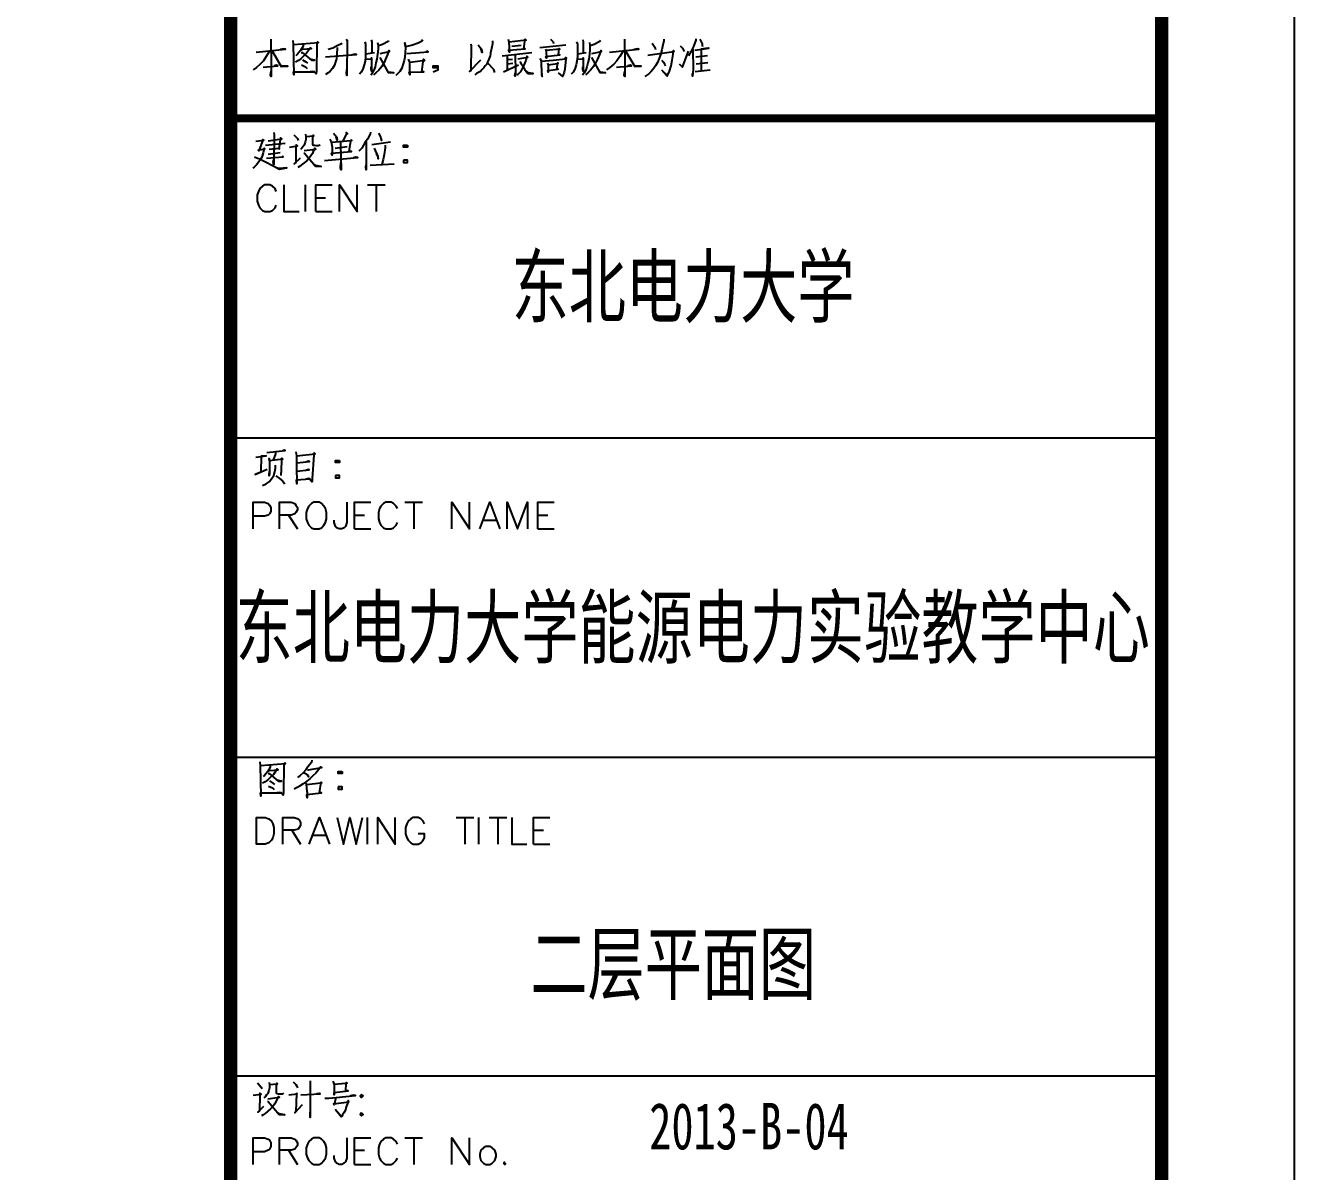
# Model space of a CAD drawing. Extents: x 1417642 to 3570900, y 124798 to 1191112.
# Drawn here: x 1604028 to 1618342, y 520173 to 533098 of the extents above; entities that cross this region are included whole.
import ezdxf

# ---------------------------------------------------------------- set-up
doc = ezdxf.new("R2010")
doc.units = 0
doc.header["$LTSCALE"] = 1000
doc.header["$MEASUREMENT"] = 0
for name, color, linetype in [('PUB_TITLE', 4, 'CONTINUOUS'), ('TEXT', 7, 'CONTINUOUS'), ('图戳', 211, 'CONTINUOUS')]:
    doc.layers.add(name, color=color, linetype=linetype)
doc.styles.add('HZSJ', font='')
doc.styles.get('HZSJ').set_extended_font_data('FangSong_GB2312')

msp = doc.modelspace()

# ---------------------------------------------------------------- linework, layer by layer
at = {"layer": 'PUB_TITLE'}
msp.add_lwpolyline([(1417642.3, 507748.4), (1618342.3, 507748.4), (1618342.3, 633898.4), (1417642.3, 633898.4)], close=True, dxfattribs=at)
at = {"layer": 'PUB_TITLE', "const_width": 150}
msp.add_lwpolyline([(1421392.3, 509248.4), (1616842.3, 509248.4), (1616842.3, 632398.4), (1421392.3, 632398.4)], close=True, dxfattribs=at)
at = {"layer": '图戳'}
for p, q in [((1616842.3, 509248.4), (1616842.3, 632398.4)), ((1606342.3, 528448.4), (1616842.3, 528448.4)), ((1606342.3, 524848.4), (1616842.3, 524848.4))]:
    msp.add_line(p, q, dxfattribs=at)
for points, const_width in [([(1606342.3, 632398.4), (1606342.3, 509248.4)], 150), ([(1606342.3, 532048.4), (1616842.3, 532048.4)], 90)]:
    msp.add_lwpolyline(points, dxfattribs=dict(at, const_width=const_width))
for points in [[(1606796.5, 532940.9), (1606800, 532667.8), (1606800, 532521), (1606793.1, 532541.5), (1606800, 532582.4)], [(1607042.4, 532927.3), (1607049.2, 532882.9), (1607056, 532541.5), (1607052.6, 532575.6), (1607288.2, 532575.6), (1607271.1, 532579), (1607240.4, 532575.6)], [(1607646.7, 532940.9), (1607660.4, 532923.9), (1607657, 532930.7), (1607653.5, 532531.2), (1607650.1, 532555.1), (1607653.5, 532599.5)], [(1607926.7, 532934.1), (1607933.5, 532913.6), (1607933.5, 532787.3)], [(1608124.7, 532927.3), (1608117.9, 532917), (1608056.4, 532882.9), (1608012.1, 532865.8)], [(1608507.1, 532934.1), (1608496.9, 532917), (1608459.3, 532896.6), (1608394.5, 532876.1), (1608315.9, 532855.6), (1608305.7, 532900), (1608315.9, 532852.2), (1608315.9, 532845.3), (1608312.5, 532794.1), (1608305.7, 532739.5), (1608298.9, 532701.9), (1608285.2, 532654.1), (1608275, 532616.6), (1608251.1, 532579), (1608244.2, 532572.2), (1608223.7, 532551.7), (1608206.7, 532531.2)], [(1609473.4, 532940.9), (1609480.2, 532910.2), (1609487.1, 532797.5), (1609476.8, 532818), (1609664.6, 532835.1), (1609651, 532835.1), (1609664.6, 532940.9), (1609674.9, 532930.7), (1609483.7, 532910.2)], [(1609951.4, 532944.4), (1609978.7, 532913.6), (1609985.6, 532893.1)], [(1610313.3, 532934.1), (1610320.2, 532913.6), (1610320.2, 532787.3)], [(1610514.8, 532927.3), (1610508, 532917), (1610443.1, 532882.9), (1610398.7, 532865.8)], [(1610784.5, 532940.9), (1610787.9, 532667.8), (1610787.9, 532521), (1610781.1, 532541.5), (1610787.9, 532582.4)], [(1611228.4, 532944.4), (1611228.4, 532923.9), (1611214.7, 532859), (1611204.5, 532821.4), (1611190.8, 532766.8), (1611173.8, 532715.6), (1611156.7, 532678), (1611136.2, 532643.9), (1611108.9, 532606.3), (1611081.6, 532575.6), (1611057.7, 532551.7), (1611026.9, 532527.8), (1611013.3, 532521)], [(1611590.3, 532947.8), (1611590.3, 532930.7), (1611563, 532859), (1611535.7, 532807.8), (1611505, 532753.2)], [(1611634.7, 532944.4), (1611662, 532889.7), (1611662, 532876.1), (1611665.4, 532859)], [(1606782.9, 532807.8), (1606745.3, 532746.3), (1606714.6, 532698.5), (1606677, 532661), (1606632.7, 532623.4), (1606595.1, 532596.1)], [(1606629.2, 532797.5), (1606960.4, 532828.3), (1606946.8, 532835.1), (1606902.4, 532824.9)], [(1606813.6, 532804.4), (1606912.6, 532633.6), (1606987.7, 532637.1), (1606916, 532640.5), (1606895.6, 532661)], [(1607052.6, 532882.9), (1607332.6, 532903.4), (1607322.4, 532913.6), (1607315.5, 532882.9), (1607312.1, 532582.4), (1607308.7, 532551.7), (1607284.8, 532575.6)], [(1607144.8, 532831.7), (1607158.5, 532828.3), (1607254.1, 532838.5), (1607243.8, 532845.3), (1607199.4, 532783.9), (1607165.3, 532749.7), (1607134.6, 532722.4), (1607107.3, 532701.9), (1607073.1, 532684.9)], [(1607161.9, 532879.5), (1607161.9, 532862.4), (1607131.2, 532814.6), (1607097, 532773.6), (1607079.9, 532756.6)], [(1607138, 532794.1), (1607148.2, 532794.1), (1607254.1, 532705.3), (1607288.2, 532705.3), (1607254.1, 532712.2), (1607237, 532719)], [(1607544.3, 532848.8), (1607540.9, 532770.2), (1607537.5, 532722.4), (1607527.2, 532688.3), (1607513.6, 532650.7), (1607493.1, 532613.2), (1607465.8, 532582.4), (1607441.9, 532561.9), (1607411.1, 532544.9)], [(1607598.9, 532893.1), (1607544.3, 532865.8), (1607496.5, 532841.9), (1607441.9, 532824.9)], [(1607855, 532913.6), (1607865.2, 532886.3), (1607865.2, 532807.8), (1607865.2, 532746.3), (1607858.4, 532695.1), (1607848.2, 532654.1), (1607834.5, 532606.3), (1607814, 532572.2), (1607797, 532548.3)], [(1607868.7, 532777.1), (1607964.3, 532790.7)], [(1607998.4, 532906.8), (1608005.2, 532872.7), (1608005.2, 532831.7), (1607998.4, 532773.6), (1607991.6, 532719), (1607981.3, 532674.6), (1607971.1, 532630.2), (1607957.4, 532592.7), (1607940.4, 532561.9), (1607923.3, 532538)], [(1608029.1, 532780.5), (1608135, 532804.4), (1608128.1, 532814.6), (1608111.1, 532770.2), (1608090.6, 532715.6), (1608073.5, 532678), (1608049.6, 532633.6), (1608015.5, 532592.7), (1607981.3, 532561.9), (1607954, 532541.5)], [(1608329.6, 532780.5), (1608572, 532801), (1608561.8, 532807.8), (1608548.1, 532801)], [(1609053.4, 532889.7), (1609056.9, 532872.7), (1609050, 532585.8), (1609036.4, 532579), (1609166.1, 532708.8)], [(1609295.9, 532923.9), (1609295.9, 532896.6), (1609295.9, 532889.7), (1609285.6, 532838.5), (1609275.4, 532787.3), (1609272, 532780.5), (1609268.5, 532753.2), (1609254.9, 532715.6), (1609241.2, 532684.9), (1609231, 532661), (1609213.9, 532640.5), (1609196.8, 532620), (1609179.8, 532599.5), (1609159.3, 532579), (1609138.8, 532565.4), (1609114.9, 532555.1), (1609097.8, 532541.5)], [(1609135.4, 532879.5), (1609169.5, 532835.1), (1609176.4, 532811.2), (1609179.8, 532790.7), (1609162.7, 532841.9)], [(1609405.1, 532756.6), (1609739.7, 532794.1)], [(1609514.4, 532862.4), (1609620.2, 532876.1)], [(1609828.5, 532848.8), (1610122.1, 532879.5)], [(1609893.4, 532831.7), (1609900.2, 532807.8), (1609903.6, 532729.3), (1609896.8, 532746.3), (1610053.9, 532766.8), (1610040.2, 532770.2), (1610047, 532838.5), (1610053.9, 532831.7), (1609900.2, 532814.6)], [(1610245.1, 532913.6), (1610255.3, 532886.3), (1610255.3, 532807.8), (1610255.3, 532746.3), (1610248.5, 532695.1), (1610238.2, 532654.1), (1610224.6, 532606.3), (1610204.1, 532572.2), (1610183.6, 532548.3)], [(1610258.7, 532777.1), (1610354.3, 532790.7)], [(1610388.5, 532906.8), (1610395.3, 532872.7), (1610395.3, 532831.7), (1610388.5, 532773.6), (1610381.6, 532719), (1610371.4, 532674.6), (1610361.1, 532630.2), (1610347.5, 532592.7), (1610330.4, 532561.9), (1610309.9, 532538)], [(1610415.8, 532780.5), (1610525, 532804.4), (1610518.2, 532814.6), (1610501.1, 532770.2), (1610480.6, 532715.6), (1610460.2, 532678), (1610436.3, 532633.6), (1610402.1, 532592.7), (1610371.4, 532561.9), (1610344.1, 532541.5)], [(1610770.9, 532807.8), (1610733.3, 532746.3), (1610699.2, 532698.5), (1610665, 532661), (1610620.6, 532623.4), (1610583.1, 532596.1)], [(1610617.2, 532797.5), (1610945, 532828.3), (1610934.8, 532835.1), (1610890.4, 532824.9)], [(1610798.2, 532804.4), (1610900.6, 532633.6), (1610972.3, 532637.1), (1610904, 532640.5), (1610883.5, 532661)], [(1611201.1, 532596.1), (1611259.1, 532531.2), (1611266, 532524.4), (1611293.3, 532582.4), (1611310.3, 532640.5), (1611324, 532705.3), (1611334.2, 532773.6), (1611337.7, 532814.6), (1611341.1, 532801), (1611047.4, 532760)], [(1611139.6, 532821.4), (1611136.2, 532838.5), (1611095.2, 532893.1)], [(1611405.9, 532654.1), (1611409.4, 532657.5), (1611440.1, 532626.8), (1611505, 532807.8)], [(1611412.8, 532869.2), (1611440.1, 532841.9), (1611457.2, 532804.4)], [(1611556.2, 532828.3), (1611559.6, 532599.5), (1611556.2, 532558.5), (1611552.8, 532524.4), (1611552.8, 532555.1)], [(1611576.7, 532818), (1611737.1, 532841.9), (1611730.3, 532841.9), (1611699.6, 532838.5), (1611648.4, 532828.3), (1611648.4, 532585.8)], [(1606711.2, 532626.8), (1606875.1, 532643.9), (1606861.4, 532650.7), (1606834.1, 532640.5)], [(1607141.4, 532654.1), (1607185.8, 532630.2), (1607206.3, 532613.2)], [(1607155.1, 532708.8), (1607192.6, 532688.3), (1607209.7, 532671.2)], [(1607411.1, 532742.9), (1607762.8, 532770.2), (1607745.7, 532773.6), (1607704.8, 532763.4)], [(1607865.2, 532715.6), (1607936.9, 532722.4), (1607930.1, 532732.7), (1607930.1, 532582.4), (1607926.7, 532602.9), (1607926.7, 532630.2)], [(1608025.7, 532736.1), (1608117.9, 532565.4), (1608182.8, 532561.9), (1608121.3, 532568.8), (1608104.2, 532589.3)], [(1608346.7, 532719), (1608360.3, 532684.9), (1608360.3, 532620), (1608363.7, 532541.5), (1608356.9, 532568.8), (1608520.8, 532575.6), (1608500.3, 532575.6), (1608517.4, 532715.6), (1608527.6, 532698.5), (1608510.6, 532698.5), (1608363.7, 532681.4)], [(1608677.9, 532620), (1608626.6, 532620), (1608626.6, 532643.9), (1608677.9, 532643.9), (1608677.9, 532592.7), (1608626.6, 532568.8)], [(1609323.2, 532565.4), (1609309.5, 532599.5), (1609244.6, 532671.2)], [(1609418.8, 532575.6), (1609589.5, 532654.1)], [(1609459.8, 532763.4), (1609463.2, 532599.5)], [(1609463.2, 532712.2), (1609521.2, 532715.6)], [(1609466.6, 532664.4), (1609524.6, 532671.2)], [(1609551.9, 532770.2), (1609555.4, 532572.2), (1609555.4, 532551.7), (1609551.9, 532524.4), (1609548.5, 532538), (1609555.4, 532565.4)], [(1609582.7, 532722.4), (1609695.3, 532739.5), (1609685.1, 532749.7), (1609671.4, 532701.9), (1609661.2, 532674.6), (1609647.5, 532643.9), (1609627.1, 532602.9), (1609610, 532575.6), (1609586.1, 532548.3), (1609575.8, 532534.6)], [(1609603.2, 532691.7), (1609620.2, 532664.4), (1609637.3, 532640.5), (1609657.8, 532602.9), (1609688.5, 532561.9), (1609695.3, 532555.1), (1609753.4, 532555.1), (1609698.8, 532561.9)], [(1609852.4, 532555.1), (1609849, 532538), (1609855.8, 532521), (1609849, 532654.1), (1609849, 532698.5), (1609835.3, 532725.8)], [(1609845.6, 532695.1), (1609978.7, 532705.3), (1610118.7, 532722.4), (1610118.7, 532736.1), (1610129, 532729.3), (1610122.1, 532722.4), (1610111.9, 532606.3), (1610105.1, 532568.8), (1610094.8, 532541.5), (1610088, 532521), (1610040.2, 532561.9)], [(1609917.3, 532671.2), (1609924.1, 532650.7), (1609924.1, 532568.8), (1609920.7, 532589.3), (1609924.1, 532589.3), (1610036.8, 532602.9), (1610023.1, 532602.9), (1610033.4, 532674.6), (1610036.8, 532671.2), (1610030, 532664.4), (1609924.1, 532650.7)], [(1610255.3, 532715.6), (1610323.6, 532722.4), (1610316.8, 532732.7), (1610316.8, 532582.4), (1610313.3, 532602.9), (1610313.3, 532630.2)], [(1610412.4, 532736.1), (1610508, 532565.4), (1610569.4, 532561.9), (1610511.4, 532568.8), (1610494.3, 532589.3)], [(1610695.8, 532626.8), (1610863.1, 532643.9), (1610849.4, 532650.7), (1610818.7, 532640.5)], [(1611204.5, 532705.3), (1611225, 532684.9), (1611238.6, 532657.5), (1611242.1, 532643.9)], [(1611590.3, 532742.9), (1611720.1, 532760)], [(1611593.7, 532664.4), (1611723.5, 532681.4)], [(1609674.9, 532582.4), (1609698.8, 532561.9)], [(1611207.9, 532589.3), (1611269.4, 532531.2), (1611266, 532531.2)], [(1611583.5, 532579), (1611750.8, 532596.1)], [(1606625.8, 531793.7), (1606718, 531804), (1606704.4, 531810.8), (1606697.5, 531783.5), (1606660, 531684.5), (1606653.1, 531691.3), (1606728.3, 531704.9), (1606721.4, 531711.8), (1606707.8, 531660.6), (1606694.1, 531612.8), (1606677, 531582), (1606660, 531558.1), (1606632.7, 531524), (1606608.8, 531500.1), (1606591.7, 531486.4)], [(1606765.8, 531797.1), (1606919.5, 531817.6), (1606905.8, 531831.3), (1606885.3, 531704.9), (1606895.6, 531708.4), (1606776.1, 531698.1)], [(1606830.7, 531889.3), (1606834.1, 531865.4), (1606830.7, 531530.8), (1606823.9, 531554.7), (1606830.7, 531582)], [(1607056, 531865.4), (1607097, 531821), (1607103.8, 531800.5)], [(1607185.8, 531872.2), (1607189.2, 531841.5), (1607189.2, 531810.8), (1607182.4, 531780.1), (1607172.1, 531749.3), (1607158.5, 531728.8), (1607144.8, 531711.8), (1607131.2, 531698.1)], [(1607192.6, 531844.9), (1607281.4, 531851.8), (1607274.6, 531862), (1607267.7, 531838.1), (1607267.7, 531814.2), (1607267.7, 531793.7), (1607267.7, 531769.8), (1607267.7, 531759.6), (1607274.6, 531749.3), (1607288.2, 531745.9), (1607305.3, 531742.5), (1607329.2, 531742.5), (1607342.8, 531745.9), (1607353.1, 531752.7)], [(1607462.3, 531814.2), (1607476, 531783.5), (1607486.2, 531725.4), (1607486.2, 531670.8), (1607489.7, 531633.2), (1607479.4, 531657.1), (1607704.8, 531674.2), (1607680.9, 531677.6), (1607697.9, 531793.7), (1607708.2, 531800.5), (1607697.9, 531804), (1607694.5, 531797.1), (1607482.8, 531776.6)], [(1607503.3, 531882.5), (1607540.9, 531838.1), (1607544.3, 531804), (1607534, 531841.5)], [(1607581.8, 531780.1), (1607585.3, 531588.9), (1607588.7, 531496.7), (1607588.7, 531469.3), (1607581.8, 531493.2), (1607585.3, 531547.9)], [(1607639.9, 531892.7), (1607660.4, 531875.7), (1607650.1, 531879.1), (1607605.7, 531786.9)], [(1607919.9, 531892.7), (1607916.5, 531872.2), (1607885.7, 531814.2), (1607861.8, 531780.1), (1607820.9, 531715.2), (1607790.1, 531681)], [(1607872.1, 531790.3), (1607872.1, 531469.3), (1607868.7, 531500.1), (1607872.1, 531527.4)], [(1607933.5, 531756.2), (1608145.2, 531783.5)], [(1608012.1, 531882.5), (1608036, 531834.7), (1608042.8, 531800.5), (1608039.4, 531827.9)], [(1606735.1, 531745.9), (1606957, 531769.8)], [(1606765.8, 531646.9), (1606902.4, 531664)], [(1607004.8, 531725.4), (1607097, 531739.1), (1607083.4, 531752.7), (1607079.9, 531725.4), (1607076.5, 531551.3), (1607059.4, 531537.6), (1607131.2, 531605.9)], [(1607172.1, 531687.9), (1607301.9, 531701.5), (1607291.6, 531711.8), (1607278, 531687.9), (1607264.3, 531653.7), (1607247.2, 531626.4), (1607230.2, 531602.5), (1607202.9, 531571.8), (1607172.1, 531547.9), (1607141.4, 531524), (1607120.9, 531506.9), (1607100.4, 531496.7)], [(1607168.7, 531657.1), (1607175.5, 531657.1), (1607298.5, 531510.3), (1607363.3, 531506.9), (1607298.5, 531517.1), (1607281.4, 531530.8)], [(1607520.4, 531711.8), (1607657, 531732.3)], [(1607960.8, 531715.2), (1607974.5, 531687.9), (1607991.6, 531646.9), (1608001.8, 531612.8), (1608005.2, 531592.3), (1608005.2, 531619.6), (1607988.2, 531650.3)], [(1608087.2, 531749.3), (1608087.2, 531718.6), (1608073.5, 531643.5), (1608063.3, 531585.4), (1608049.6, 531530.8)], [(1608338.4, 531748.1), (1608338.4, 531724.2), (1608290.6, 531724.2), (1608290.6, 531748.1), (1608338.4, 531748.1), (1608338.4, 531748.1)], [(1606612.2, 531616.2), (1606646.3, 531602.5), (1606673.6, 531592.3), (1606714.6, 531571.8), (1606752.2, 531551.3), (1606806.8, 531520.6), (1606851.2, 531500.1), (1606858, 531496.7), (1606892.1, 531476.2), (1606977.5, 531493.2), (1606974.1, 531493.2), (1606895.6, 531483), (1606861.4, 531493.2)], [(1606748.7, 531602.5), (1606936.5, 531616.2), (1606926.3, 531619.6), (1606916, 531612.8)], [(1607400.9, 531575.2), (1607776.5, 531609.3), (1607756, 531612.8), (1607728.7, 531605.9)], [(1607916.5, 531520.6), (1608124.7, 531534.2), (1608186.2, 531537.6)], [(1608290.6, 531577.4), (1608290.6, 531553.5), (1608338.4, 531553.5), (1608338.4, 531577.4), (1608290.6, 531577.4), (1608290.6, 531577.4)], [(1606858, 531226.9), (1606844.3, 531257.7), (1606813.6, 531285), (1606786.3, 531298.6), (1606728.3, 531298.6), (1606700.9, 531285), (1606673.6, 531257.7), (1606656.6, 531226.9), (1606642.9, 531186), (1606642.9, 531114.3), (1606656.6, 531069.9), (1606673.6, 531042.6), (1606700.9, 531011.8), (1606728.3, 530998.2), (1606786.3, 530998.2), (1606813.6, 531011.8), (1606844.3, 531042.6), (1606858, 531069.9)], [(1606943.4, 531298.6), (1606943.4, 530998.2), (1607114.1, 530998.2)], [(1607185.8, 530998.2), (1607185.8, 531298.6)], [(1607301.9, 530998.2), (1607301.9, 531298.6), (1607486.2, 531298.6)], [(1607571.6, 530998.2), (1607571.6, 531298.6), (1607769.6, 530998.2), (1607769.6, 531298.6)], [(1607885.7, 531298.6), (1608083.8, 531298.6)], [(1607984.7, 531298.6), (1607984.7, 530998.2)], [(1607301.9, 531155.2), (1607414.5, 531155.2)], [(1607301.9, 530998.2), (1607486.2, 530998.2)], [(1606625.8, 528229.1), (1606741.9, 528246.2), (1606687.3, 528239.4), (1606683.9, 528061.8), (1606619, 528034.5), (1606755.6, 528092.5)], [(1606752.2, 528280.3), (1606854.6, 528294), (1606957, 528304.2), (1606950.2, 528307.6), (1606933.1, 528304.2)], [(1606912.6, 528020.8), (1606912.6, 528051.6), (1606916, 528058.4), (1606919.5, 528218.9), (1606933.1, 528205.2), (1606782.9, 528188.1), (1606776.1, 528215.5), (1606782.9, 528191.6), (1606782.9, 528102.8), (1606779.5, 528041.3), (1606776.1, 528017.4), (1606776.1, 528034.5), (1606779.5, 528068.6)], [(1606827.3, 528195), (1606851.2, 528266.7), (1606851.2, 528290.6)], [(1607076.5, 528290.6), (1607086.8, 528246.2), (1607086.8, 528082.3), (1607090.2, 527973), (1607090.2, 527928.6), (1607086.8, 527973), (1607237, 527983.3), (1607219.9, 527990.1), (1607192.6, 527979.9)], [(1607090.2, 528246.2), (1607295, 528266.7), (1607284.8, 528276.9), (1607281.4, 528256.4), (1607260.9, 527986.7), (1607260.9, 527962.8), (1607257.5, 527952.5), (1607233.6, 527986.7)], [(1606700.9, 527911.6), (1606741.9, 527928.6), (1606776.1, 527952.5), (1606803.4, 527983.3), (1606830.7, 528020.8), (1606840.9, 528065.2), (1606847.8, 528106.2), (1606847.8, 528140.3)], [(1607090.2, 528164.2), (1607233.6, 528181.3), (1607219.9, 528184.7), (1607189.2, 528174.5)], [(1607090.2, 528072), (1607230.2, 528085.7), (1607216.5, 528089.1), (1607192.6, 528078.9)], [(1607571.6, 528191.6), (1607571.6, 528167.7), (1607523.8, 528167.7), (1607523.8, 528191.6), (1607571.6, 528191.6), (1607571.6, 528191.6)], [(1606851.2, 528017.4), (1606892.1, 527990.1), (1606926.3, 527962.8), (1606939.9, 527945.7), (1606950.2, 527925.2)], [(1607523.8, 528020.8), (1607523.8, 527996.9), (1607571.6, 527996.9), (1607571.6, 528020.8), (1607523.8, 528020.8), (1607523.8, 528020.8)], [(1606595.1, 527419.9), (1606595.1, 527720.4), (1606724.8, 527720.4), (1606765.8, 527706.7), (1606782.9, 527689.6), (1606796.5, 527662.3), (1606796.5, 527617.9), (1606782.9, 527590.6), (1606765.8, 527577), (1606724.8, 527563.3), (1606595.1, 527563.3)], [(1606895.6, 527419.9), (1606895.6, 527720.4), (1607025.3, 527720.4), (1607066.3, 527706.7), (1607079.9, 527689.6), (1607097, 527662.3), (1607097, 527635), (1607079.9, 527604.3), (1607066.3, 527590.6), (1607025.3, 527577), (1606895.6, 527577)], [(1607281.4, 527720.4), (1607254.1, 527706.7), (1607223.3, 527676), (1607209.7, 527648.7), (1607196, 527604.3), (1607196, 527532.6), (1607209.7, 527491.6), (1607223.3, 527460.9), (1607254.1, 527433.6), (1607281.4, 527419.9), (1607339.4, 527419.9), (1607366.7, 527433.6), (1607394.1, 527460.9), (1607411.1, 527491.6), (1607424.8, 527532.6), (1607424.8, 527604.3), (1607411.1, 527648.7), (1607394.1, 527676), (1607366.7, 527706.7), (1607339.4, 527720.4), (1607281.4, 527720.4), (1607281.4, 527720.4)], [(1607653.5, 527720.4), (1607653.5, 527491.6), (1607636.5, 527447.2), (1607622.8, 527433.6), (1607595.5, 527419.9), (1607568.2, 527419.9), (1607537.5, 527433.6), (1607523.8, 527447.2), (1607510.1, 527491.6), (1607510.1, 527518.9)], [(1607738.9, 527419.9), (1607738.9, 527720.4), (1607923.3, 527720.4)], [(1608223.7, 527648.7), (1608210.1, 527676), (1608179.4, 527706.7), (1608152, 527720.4), (1608094, 527720.4), (1608066.7, 527706.7), (1608036, 527676), (1608022.3, 527648.7), (1608008.6, 527604.3), (1608008.6, 527532.6), (1608022.3, 527491.6), (1608036, 527460.9), (1608066.7, 527433.6), (1608094, 527419.9), (1608152, 527419.9), (1608179.4, 527433.6), (1608210.1, 527460.9), (1608223.7, 527491.6)], [(1608309.1, 527720.4), (1608507.1, 527720.4)], [(1608408.1, 527720.4), (1608408.1, 527419.9)], [(1608838.3, 527419.9), (1608838.3, 527720.4), (1609036.4, 527419.9), (1609036.4, 527720.4)], [(1609152.5, 527419.9), (1609265.1, 527720.4), (1609377.8, 527419.9)], [(1609463.2, 527419.9), (1609463.2, 527720.4), (1609579.3, 527419.9), (1609691.9, 527720.4), (1609691.9, 527419.9)], [(1609808, 527419.9), (1609808, 527720.4), (1609992.4, 527720.4)], [(1606994.6, 527577), (1607097, 527419.9)], [(1607738.9, 527577), (1607851.6, 527577)], [(1609193.4, 527518.9), (1609336.8, 527518.9)], [(1609808, 527577), (1609920.7, 527577)], [(1607738.9, 527419.9), (1607923.3, 527419.9)], [(1609808, 527419.9), (1609992.4, 527419.9)], [(1606670.2, 524794.3), (1606677, 524753.3), (1606683.9, 524408.4), (1606680.5, 524446), (1606916, 524446), (1606899, 524449.4), (1606864.8, 524446)], [(1606680.5, 524753.3), (1606960.4, 524773.8), (1606950.2, 524780.6), (1606943.4, 524753.3), (1606939.9, 524452.8), (1606936.5, 524418.7), (1606912.6, 524446)], [(1607257.5, 524811.3), (1607254.1, 524787.4), (1607213.1, 524736.2), (1607189.2, 524702.1), (1607161.9, 524671.3), (1607127.7, 524640.6), (1607097, 524616.7)], [(1606772.6, 524698.7), (1606786.3, 524695.2), (1606878.5, 524705.5), (1606868.2, 524715.7), (1606827.3, 524650.9), (1606793.1, 524620.1), (1606762.4, 524592.8), (1606731.7, 524568.9), (1606700.9, 524551.8)], [(1606789.7, 524749.9), (1606789.7, 524732.8), (1606759, 524681.6), (1606724.8, 524640.6), (1606707.8, 524627)], [(1606765.8, 524661.1), (1606776.1, 524661.1), (1606878.5, 524575.7), (1606916, 524575.7), (1606878.5, 524582.6), (1606861.4, 524589.4)], [(1607209.7, 524708.9), (1607219.9, 524705.5), (1607370.2, 524729.4), (1607359.9, 524736.2), (1607332.6, 524702.1), (1607301.9, 524664.5), (1607271.1, 524637.2), (1607240.4, 524606.5), (1607202.9, 524575.7), (1607161.9, 524545), (1607120.9, 524517.7), (1607114.1, 524514.3), (1607086.8, 524500.6), (1607059.4, 524487)], [(1607172.1, 524671.3), (1607179, 524667.9), (1607216.5, 524640.6), (1607219.9, 524623.5), (1607206.3, 524644)], [(1607602.3, 524685), (1607602.3, 524661.1), (1607554.5, 524661.1), (1607554.5, 524685), (1607602.3, 524685), (1607602.3, 524685)], [(1606769.2, 524521.1), (1606813.6, 524500.6), (1606834.1, 524483.5)], [(1606782.9, 524579.1), (1606820.4, 524555.2), (1606837.5, 524538.2)], [(1607189.2, 524551.8), (1607196, 524541.6), (1607202.9, 524459.6), (1607206.3, 524449.4), (1607206.3, 524387.9), (1607202.9, 524415.3), (1607202.9, 524425.5), (1607366.7, 524442.6), (1607363.3, 524442.6), (1607346.3, 524442.6), (1607363.3, 524565.5), (1607370.2, 524558.7), (1607359.9, 524555.2), (1607199.4, 524534.8)], [(1607554.5, 524510.9), (1607554.5, 524487), (1607602.3, 524487), (1607602.3, 524510.9), (1607554.5, 524510.9), (1607554.5, 524510.9)], [(1606632.7, 523865.5), (1606632.7, 524166), (1606731.7, 524166), (1606772.6, 524152.4), (1606803.4, 524125), (1606817, 524094.3), (1606830.7, 524053.3), (1606830.7, 523981.6), (1606817, 523937.2), (1606803.4, 523909.9), (1606772.6, 523879.2), (1606731.7, 523865.5), (1606632.7, 523865.5), (1606632.7, 523865.5)], [(1606929.7, 523865.5), (1606929.7, 524166), (1607059.4, 524166), (1607103.8, 524152.4), (1607117.5, 524138.7), (1607131.2, 524108), (1607131.2, 524080.7), (1607117.5, 524053.3), (1607103.8, 524036.3), (1607059.4, 524022.6), (1606929.7, 524022.6)], [(1607230.2, 523865.5), (1607346.3, 524166), (1607458.9, 523865.5)], [(1607544.3, 524166), (1607616, 523865.5), (1607687.7, 524166), (1607759.4, 523865.5), (1607831.1, 524166)], [(1607885.7, 523865.5), (1607885.7, 524166)], [(1608001.8, 523865.5), (1608001.8, 524166), (1608199.8, 523865.5), (1608199.8, 524166)], [(1608527.6, 524094.3), (1608514, 524125), (1608486.7, 524152.4), (1608459.3, 524166), (1608401.3, 524166), (1608374, 524152.4), (1608343.3, 524125), (1608329.6, 524094.3), (1608315.9, 524053.3), (1608315.9, 523981.6), (1608329.6, 523937.2), (1608343.3, 523909.9), (1608374, 523879.2), (1608401.3, 523865.5), (1608459.3, 523865.5), (1608486.7, 523879.2), (1608514, 523909.9), (1608527.6, 523937.2), (1608527.6, 523981.6), (1608459.3, 523981.6)], [(1608886.1, 524166), (1609084.2, 524166)], [(1608985.2, 524166), (1608985.2, 523865.5)], [(1609142.2, 523865.5), (1609142.2, 524166)], [(1609258.3, 524166), (1609456.3, 524166)], [(1609357.3, 524166), (1609357.3, 523865.5)], [(1609514.4, 524166), (1609514.4, 523865.5), (1609685.1, 523865.5)], [(1609756.8, 523865.5), (1609756.8, 524166), (1609941.2, 524166)], [(1607032.1, 524022.6), (1607131.2, 523865.5)], [(1607274.6, 523968), (1607414.5, 523968)], [(1609756.8, 524022.6), (1609869.5, 524022.6)], [(1609756.8, 523865.5), (1609941.2, 523865.5)], [(1616842.3, 521248.4), (1606342.3, 521248.4)], [(1607240.4, 521195.5), (1607240.4, 521175), (1607240.4, 520782.4), (1607240.4, 520809.7), (1607240.4, 520843.8)], [(1607496.5, 521192.1), (1607510.1, 521154.5), (1607510.1, 521038.4), (1607510.1, 521065.8), (1607667.2, 521082.8), (1607643.3, 521082.8), (1607646.7, 521168.2), (1607650.1, 521178.4), (1607657, 521171.6), (1607636.5, 521168.2), (1607510.1, 521154.5)], [(1606595.1, 521035), (1606687.3, 521045.3), (1606673.6, 521058.9), (1606670.2, 521035), (1606666.8, 520857.5), (1606649.7, 520843.8), (1606718, 520912.1)], [(1606646.3, 521175), (1606687.3, 521127.2), (1606694.1, 521106.7)], [(1606776.1, 521178.4), (1606779.5, 521151.1), (1606779.5, 521117), (1606772.6, 521086.2), (1606762.4, 521055.5), (1606748.7, 521038.4), (1606735.1, 521021.4), (1606718, 521004.3)], [(1606782.9, 521154.5), (1606871.7, 521161.4), (1606864.8, 521171.6), (1606854.6, 521144.3), (1606854.6, 521120.4), (1606854.6, 521099.9), (1606854.6, 521076), (1606858, 521065.8), (1606864.8, 521055.5), (1606878.5, 521052.1), (1606895.6, 521048.7), (1606919.5, 521048.7), (1606933.1, 521052.1), (1606943.4, 521058.9)], [(1606998, 521038.4), (1607093.6, 521048.7), (1607086.8, 521055.5), (1607079.9, 520850.7), (1607066.3, 520837), (1607155.1, 520929.2)], [(1607049.2, 521185.3), (1607076.5, 521154.5), (1607090.2, 521137.5), (1607097, 521117)], [(1607134.6, 521038.4), (1607353.1, 521052.1), (1607339.4, 521055.5), (1607312.1, 521048.7)], [(1607819.5, 521044.5), (1607802.4, 521027.4), (1607819.5, 521010.3), (1607836.5, 521027.4), (1607819.5, 521044.5), (1607819.5, 521044.5)], [(1606762.4, 520994.1), (1606892.1, 521011.1), (1606881.9, 521021.4), (1606868.2, 520994.1), (1606851.2, 520959.9), (1606837.5, 520932.6), (1606820.4, 520908.7), (1606793.1, 520881.4), (1606762.4, 520854.1), (1606731.7, 520830.2), (1606707.8, 520813.1), (1606690.7, 520802.9)], [(1606759, 520963.3), (1606765.8, 520963.3), (1606888.7, 520816.5), (1606953.6, 520813.1), (1606888.7, 520823.3), (1606871.7, 520837)], [(1607404.3, 521000.9), (1607448.7, 521000.9), (1607534, 521007.7), (1607749.2, 521031.6), (1607725.3, 521035), (1607691.1, 521028.2)], [(1607530.6, 521007.7), (1607510.1, 520925.8), (1607503.3, 520939.4), (1607677.5, 520959.9), (1607667.2, 520973.6), (1607667.2, 520959.9), (1607646.7, 520901.9), (1607636.5, 520867.7), (1607619.4, 520837), (1607605.7, 520813.1), (1607595.5, 520796), (1607588.7, 520792.6), (1607527.2, 520871.1), (1607592.1, 520799.4)], [(1607819.5, 520836.2), (1607802.4, 520819.1), (1607819.5, 520802.1), (1607836.5, 520819.1), (1607819.5, 520836.2), (1607819.5, 520836.2)], [(1606595.1, 520253.1), (1606595.1, 520553.6), (1606724.8, 520553.6), (1606765.8, 520540), (1606782.9, 520526.3), (1606796.5, 520499), (1606796.5, 520454.6), (1606782.9, 520427.3), (1606765.8, 520413.6), (1606724.8, 520396.5), (1606595.1, 520396.5)], [(1606895.6, 520253.1), (1606895.6, 520553.6), (1607025.3, 520553.6), (1607066.3, 520540), (1607079.9, 520526.3), (1607097, 520499), (1607097, 520468.2), (1607079.9, 520440.9), (1607066.3, 520427.3), (1607025.3, 520413.6), (1606895.6, 520413.6)], [(1607281.4, 520553.6), (1607254.1, 520540), (1607223.3, 520512.6), (1607209.7, 520481.9), (1607196, 520440.9), (1607196, 520369.2), (1607209.7, 520324.8), (1607223.3, 520297.5), (1607254.1, 520270.2), (1607281.4, 520253.1), (1607339.4, 520253.1), (1607366.7, 520270.2), (1607394.1, 520297.5), (1607411.1, 520324.8), (1607424.8, 520369.2), (1607424.8, 520440.9), (1607411.1, 520481.9), (1607394.1, 520512.6), (1607366.7, 520540), (1607339.4, 520553.6), (1607281.4, 520553.6), (1607281.4, 520553.6)], [(1607653.5, 520553.6), (1607653.5, 520324.8), (1607636.5, 520283.9), (1607622.8, 520270.2), (1607595.5, 520253.1), (1607568.2, 520253.1), (1607537.5, 520270.2), (1607523.8, 520283.9), (1607510.1, 520324.8), (1607510.1, 520355.6)], [(1607738.9, 520253.1), (1607738.9, 520553.6), (1607923.3, 520553.6)], [(1608223.7, 520481.9), (1608210.1, 520512.6), (1608179.4, 520540), (1608152, 520553.6), (1608094, 520553.6), (1608066.7, 520540), (1608036, 520512.6), (1608022.3, 520481.9), (1608008.6, 520440.9), (1608008.6, 520369.2), (1608022.3, 520324.8), (1608036, 520297.5), (1608066.7, 520270.2), (1608094, 520253.1), (1608152, 520253.1), (1608179.4, 520270.2), (1608210.1, 520297.5), (1608223.7, 520324.8)], [(1608309.1, 520553.6), (1608507.1, 520553.6)], [(1608408.1, 520553.6), (1608408.1, 520253.1)], [(1608838.3, 520253.1), (1608838.3, 520553.6), (1609036.4, 520253.1), (1609036.4, 520553.6)], [(1606994.6, 520413.6), (1607097, 520253.1)], [(1607738.9, 520413.6), (1607851.6, 520413.6)], [(1609220.7, 520454.6), (1609193.4, 520440.9), (1609166.1, 520413.6), (1609152.5, 520369.2), (1609152.5, 520341.9), (1609166.1, 520297.5), (1609193.4, 520270.2), (1609220.7, 520253.1), (1609265.1, 520253.1), (1609292.4, 520270.2), (1609323.2, 520297.5), (1609336.8, 520341.9), (1609336.8, 520369.2), (1609323.2, 520413.6), (1609292.4, 520440.9), (1609265.1, 520454.6), (1609220.7, 520454.6), (1609220.7, 520454.6)], [(1607738.9, 520253.1), (1607923.3, 520253.1)], [(1609435.9, 520283.9), (1609422.2, 520270.2), (1609435.9, 520253.1), (1609449.5, 520270.2)]]:
    msp.add_lwpolyline(points, dxfattribs=at)

# ---------------------------------------------------------------- texts
at = {"layer": 'TEXT', "style": 'HZSJ', "width": 0.7}
for s, height, p in [('东北电力大学', 675, (1609511.4, 529816.3, 0)), ('东北电力大学能源电力实验教学中心', 675, (1606398.3, 525975, 0)), ('二层平面图', 675, (1609723.6, 522181.4, 0)), ('2013-B-04', 525, (1611063.7, 520423.8))]:
    msp.add_text(s, height=height, rotation=0, dxfattribs=at).set_placement(p)

doc.saveas('drawing.dxf')
